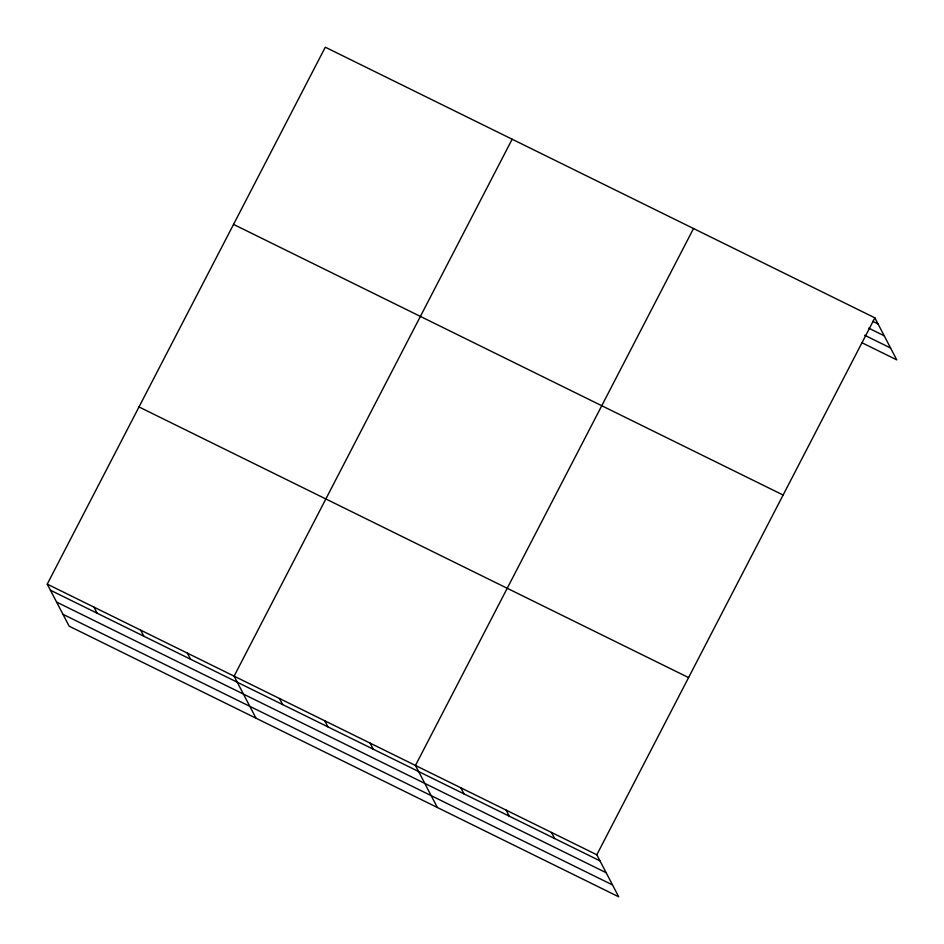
<?xml version="1.0" encoding="UTF-8"?>
<svg xmlns="http://www.w3.org/2000/svg" width="944" height="944" viewBox="0 0 944 944"><rect width="100%" height="100%" fill="white"/><g stroke="black" fill="none" stroke-linecap="round" stroke-linejoin="round"><path stroke-width="1.42" d="M47.247 584.124L596.82 854.768L618.698 896.8L69.124 626.155L47.247 584.124L325.302 47.2L874.876 317.845L896.753 359.876L861.778 342.648M512.155 139.216L234.1 676.152L255.977 718.172M693.521 228.531L415.466 765.466L437.343 807.486M596.82 854.768L874.876 317.845M872.87 321.373L878.05 323.934M868.681 328.134L884.221 335.793M864.669 335.25L890.581 348.006M233.546 224.389L783.119 495.034M139.004 406.947L688.577 677.591M50.41 590.212L599.995 860.857M56.581 602.071L606.166 872.716M62.941 614.296L612.526 884.941M551.485 832.443L554.647 838.532M506.137 810.117L509.312 816.206M460.802 787.792L463.976 793.88M370.119 743.129L373.293 749.217M324.783 720.803L327.946 726.892M279.436 698.477L282.61 704.566M187.384 653.142L190.558 659.231M140.668 630.144L143.842 636.221M93.952 607.134L97.126 613.222"/></g></svg>
